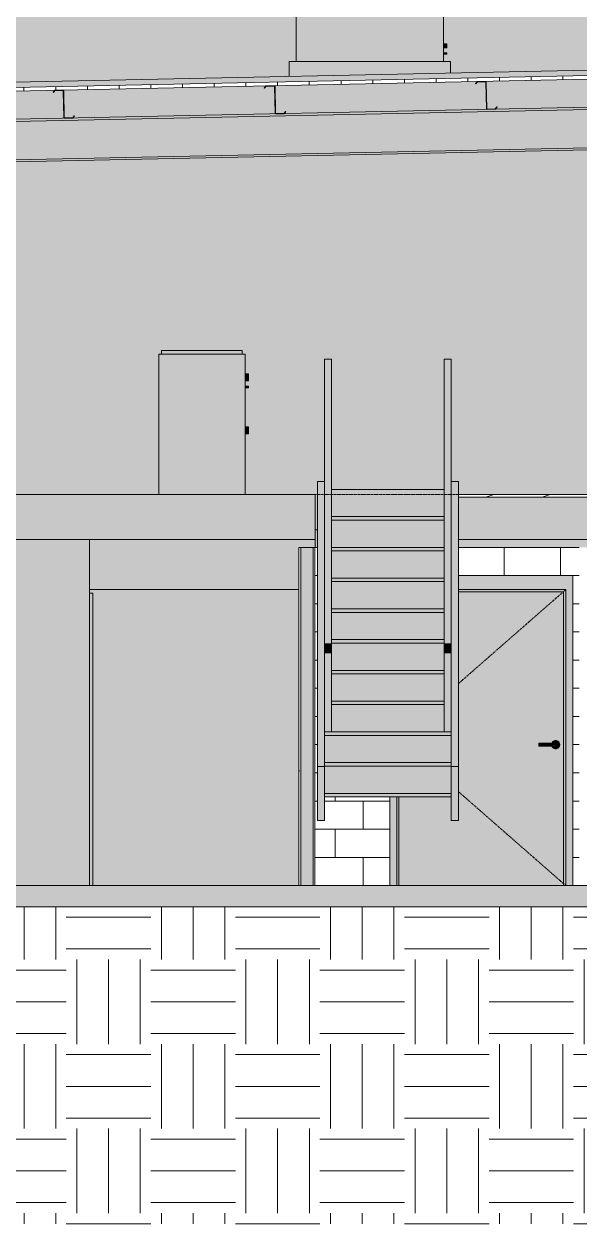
# Model space of a CAD drawing. Header units: inches. Extents: x 1352 to 6578, y -201 to 490.
# Drawn here: x 5278.6 to 5436.2, y -96 to 244.5 of the extents above; entities that cross this region are included whole.
import ezdxf

# ---------------------------------------------------------------- set-up
doc = ezdxf.new("R2010")
doc.units = ezdxf.units.IN
doc.header["$MEASUREMENT"] = 0
doc.linetypes.add('Dash 1_16_', pattern=[0.125, 0.0625, -0.0625])
doc.linetypes.add('Grid Line 1_2_', pattern=[0.875, 0.5, -0.125, 0.125, -0.125])
for name, color, linetype, lineweight in [('A-DOOR', 31, 'Continuous', 13), ('A-DOOR-FRAM', 31, 'Continuous', 13), ('A-FLOR', 192, 'Continuous', 9), ('A-FLOR-HRAL', 11, 'Continuous', 9), ('A-FLOR-LEVL', 51, 'Continuous', 9), ('A-FLOR-MCUT', 51, 'Continuous', 9), ('A-FLOR-PATT', 8, 'Continuous', 9), ('A-ROOF', 132, 'Continuous', 13), ('A-ROOF-PATT', 132, 'Continuous', 9), ('A-WALL', 113, 'Continuous', 13), ('A-WALL-PATT', 111, 'Continuous', 13), ('C-BLDG-PADS', 91, 'Continuous', 13), ('C-TOPO', 7, 'Continuous', 9), ('I-WALL', 2, 'Continuous', 13), ('M-EQPM', 50, 'Continuous', 9), ('S-BEAM', 12, 'Continuous', 13), ('S-STRS', 31, 'Continuous', 9)]:
    doc.layers.add(name, color=color, linetype=linetype, lineweight=lineweight)

# ---------------------------------------------------------------- blocks, each defined once
blk = doc.blocks.new('Door-Passage-Single-Flush - 48_ x 84_-1396083-BUILDING SECTION - NORTH_SOUTH - LOOKING EAST AT MEZZANINE')
at = {"layer": 'A-DOOR', "lineweight": 9}
h = blk.add_hatch(color=254, dxfattribs=at)
h.paths.add_polyline_path([(-11189.77, 0), (-11189.77, 83.38), (-11219.65, 83.38), (-11219.65, 18.52), (-11221.65, 18.52), (-11221.65, 25.18), (-11236.52, 25.18), (-11236.52, 0), (-11206.83, 0)], flags=0)
h.paths.add_polyline_path([(-11192, 38.82), (-11192.35, 38.88), (-11192.59, 38.98), (-11192.9, 39.25), (-11193.02, 39.41), (-11193.13, 39.61), (-11196.82, 39.62), (-11196.82, 40.39), (-11193.1, 40.39), (-11193.02, 40.59), (-11192.84, 40.84), (-11192.59, 41.02), (-11192.31, 41.14), (-11192, 41.18), (-11191.69, 41.14), (-11191.41, 41.02), (-11191.16, 40.84), (-11190.98, 40.59), (-11190.86, 40.31), (-11190.82, 40), (-11190.86, 39.69), (-11190.98, 39.41), (-11191.16, 39.16), (-11191.41, 38.98), (-11191.69, 38.86)], flags=0)
h = blk.add_hatch(color=254, dxfattribs=at)
h.paths.add_polyline_path([(-11192, 38.82), (-11191.69, 38.86), (-11191.41, 38.98), (-11191.1, 39.25), (-11190.98, 39.41), (-11190.86, 39.69), (-11190.82, 40), (-11190.86, 40.31), (-11190.98, 40.59), (-11191.16, 40.84), (-11191.41, 41.02), (-11191.69, 41.14), (-11192, 41.18), (-11192.35, 41.12), (-11192.59, 41.02), (-11192.84, 40.84), (-11193.02, 40.59), (-11193.09, 40.39), (-11192.62, 40.38), (-11192.35, 40.38), (-11192, 40.36), (-11191.8, 40.26), (-11191.76, 40.2), (-11191.76, 39.8), (-11191.93, 39.65), (-11192.11, 39.61), (-11192.44, 39.65), (-11192.88, 39.61), (-11193.1, 39.61), (-11193.02, 39.41), (-11192.84, 39.16), (-11192.59, 38.98), (-11192.31, 38.86)], flags=0)
h.paths.add_polyline_path([(-11192.69, 39.8), (-11192.63, 40), (-11192.69, 40.1), (-11192.69, 39.9)], flags=0)
for points in [[(-11192.69, 40), (-11192.7, 40.39), (-11196.82, 40.38), (-11196.82, 40), (-11193.18, 40)], [(-11193.17, 39.61), (-11192.69, 39.62), (-11192.69, 40), (-11196.82, 40), (-11196.82, 39.61), (-11193.18, 39.61)]]:
    blk.add_hatch(color=254, dxfattribs=at).paths.add_polyline_path(points, flags=0)
h = blk.add_hatch(color=254, dxfattribs=at)
h.paths.add_polyline_path([(-11192.32, 40), (-11191.74, 40), (-11191.8, 40.26), (-11191.93, 40.35), (-11192.11, 40.39), (-11192.44, 40.35), (-11192.64, 40.34), (-11192.35, 40.03)], flags=0)
h.paths.add_polyline_path([(-11192.32, 40), (-11192.69, 40.34), (-11192.66, 40.1), (-11192.63, 40), (-11192.35, 40)], flags=0)
h = blk.add_hatch(color=254, dxfattribs=at)
h.paths.add_polyline_path([(-11192.1, 39.61), (-11191.8, 39.74), (-11191.75, 39.88), (-11191.77, 40), (-11192.35, 39.97), (-11192.62, 39.62), (-11192.35, 39.62), (-11192.1, 39.61)], flags=0)
h.paths.add_polyline_path([(-11192.69, 39.62), (-11192.35, 40), (-11192.63, 40), (-11192.69, 39.66)], flags=0)
at = {"layer": 'A-DOOR-FRAM', "lineweight": 9}
h = blk.add_hatch(color=254, dxfattribs=at)
h.paths.add_polyline_path([(-11189.15, 0), (-11187.15, 0), (-11187.15, 88), (-11219.65, 88), (-11219.65, 84), (-11189.15, 84), (-11189.15, 14.97)], flags=0)
h.paths.add_polyline_path([(-11239.15, 0), (-11237.15, 0), (-11237.15, 25.18), (-11239.15, 25.18), (-11239.15, 14.97)], flags=0)
h = blk.add_hatch(color=254, dxfattribs=at)
h.paths.add_polyline_path([(-11189.77, 0), (-11189.15, 0), (-11189.15, 84), (-11219.65, 84), (-11219.65, 83.38), (-11189.77, 83.38), (-11189.77, 14.97)], flags=0)
h.paths.add_polyline_path([(-11237.15, 0), (-11236.52, 0), (-11236.52, 25.18), (-11237.15, 25.18), (-11237.15, 14.97)], flags=0)
at = {"layer": 'A-DOOR', "color": 8, "linetype": 'Dash 1_16_', "lineweight": 9}
for p, q in [((-11189.15, 84), (-11219.65, 57.31)), ((-11219.65, 26.69), (-11189.15, 0))]:
    blk.add_line(p, q, dxfattribs=at)
at = {"layer": 'A-DOOR', "color": 8, "lineweight": 9}
for p, q in [((-11192.69, 40.39), (-11196.82, 40.39)), ((-11196.82, 40), (-11196.82, 40.39)), ((-11196.82, 39.61), (-11196.82, 40)), ((-11196.82, 39.61), (-11192.69, 39.61))]:
    blk.add_line(p, q, dxfattribs=at)
at = {"layer": 'A-DOOR', "color": 8, "lineweight": 9, "flags": 128}
for points in [[(-11192.1, 40.39), (-11192.1, 40.39), (-11192.1, 40.39), (-11192.1, 40.39), (-11192.11, 40.39), (-11192.11, 40.39), (-11192.12, 40.39), (-11192.12, 40.39), (-11192.13, 40.39), (-11192.14, 40.39), (-11192.15, 40.39), (-11192.15, 40.39), (-11192.17, 40.39), (-11192.18, 40.39), (-11192.19, 40.39), (-11192.2, 40.39), (-11192.22, 40.39), (-11192.23, 40.39), (-11192.25, 40.39), (-11192.26, 40.39), (-11192.28, 40.39), (-11192.29, 40.39), (-11192.31, 40.39), (-11192.33, 40.39), (-11192.35, 40.39), (-11192.37, 40.39), (-11192.39, 40.39), (-11192.41, 40.39), (-11192.43, 40.39), (-11192.45, 40.39), (-11192.48, 40.39), (-11192.5, 40.39), (-11192.52, 40.39), (-11192.54, 40.39), (-11192.57, 40.39), (-11192.59, 40.39), (-11192.61, 40.39), (-11192.64, 40.39), (-11192.66, 40.39), (-11192.68, 40.39), (-11192.69, 40.39)], [(-11192.69, 39.61), (-11192.67, 39.61), (-11192.64, 39.61), (-11192.62, 39.61), (-11192.59, 39.61), (-11192.57, 39.61), (-11192.55, 39.61), (-11192.53, 39.61), (-11192.5, 39.61), (-11192.48, 39.61), (-11192.46, 39.61), (-11192.44, 39.61), (-11192.42, 39.61), (-11192.4, 39.61), (-11192.38, 39.61), (-11192.36, 39.61), (-11192.34, 39.61), (-11192.32, 39.61), (-11192.3, 39.61), (-11192.28, 39.61), (-11192.27, 39.61), (-11192.25, 39.61), (-11192.23, 39.61), (-11192.22, 39.61), (-11192.21, 39.61), (-11192.19, 39.61), (-11192.18, 39.61), (-11192.17, 39.61), (-11192.16, 39.61), (-11192.15, 39.61), (-11192.14, 39.61), (-11192.13, 39.61), (-11192.12, 39.61), (-11192.12, 39.61), (-11192.11, 39.61), (-11192.11, 39.61), (-11192.1, 39.61), (-11192.1, 39.61), (-11192.1, 39.61), (-11192.1, 39.61)]]:
    blk.add_lwpolyline(points, dxfattribs=at)
at = {"layer": 'A-DOOR', "color": 8, "lineweight": 9}
for centre, radius, start, end in [((-11192, 40), 1.18, 360, 160.3657), ((-11192, 40), 1.18, 199.5633, 360), ((-11192.1, 40), 0.394, 75, 90), ((-11192.1, 40), 0.394, 270, 285), ((-11192.1, 40), 0.394, 0, 30), ((-11192.1, 40), 0.394, 330, 0)]:
    blk.add_arc(centre, radius, start, end, dxfattribs=at)
at = {"layer": 'A-DOOR-FRAM', "color": 8, "lineweight": 9}
for p, q in [((-11219.65, 84), (-11189.15, 84)), ((-11219.65, 83.38), (-11189.77, 83.38)), ((-11189.77, 83.38), (-11189.77, 0)), ((-11189.15, 84), (-11189.15, 0)), ((-11237.15, 0), (-11237.15, 25.18)), ((-11236.52, 0), (-11236.52, 25.18))]:
    blk.add_line(p, q, dxfattribs=at)
blk = doc.blocks.new('Walls 1 - Walls 1-1277454-BUILDING SECTION - NORTH_SOUTH - LOOKING EAST AT MEZZANINE')
at = {"layer": 'A-ROOF', "lineweight": 9}
h = blk.add_hatch(color=254, dxfattribs=at)
h.paths.add_polyline_path([(-11323.4, 0), (-11264.9, 0), (-11264.9, 84), (-11324.4, 84), (-11324.4, 83), (-11323.4, 83), (-11323.4, 14.97)], flags=0)
h.paths.add_polyline_path([(-11259.65, 96), (-11259.65, 101), (-11260.27, 101), (-11260.27, 96)], flags=0)
blk = doc.blocks.new('Z-Girder - Z-Girder-1627038-BUILDING SECTION - NORTH_SOUTH - LOOKING EAST AT MEZZANINE')
at = {"layer": 'S-BEAM', "lineweight": 9}
for p, q in [((-11454.22, 223.23), (-11454.69, 222.65)), ((-11454.69, 222.65), (-11454.6, 222.58)), ((-11454.6, 222.58), (-11454.16, 223.12)), ((-11451.85, 223.28), (-11454.22, 223.23)), ((-11454.16, 223.12), (-11451.84, 223.17)), ((-11451.77, 223.09), (-11451.61, 215.45)), ((-11451.5, 215.47), (-11451.66, 223.1)), ((-11451.44, 215.29), (-11449.05, 215.34)), ((-11449.1, 215.44), (-11451.42, 215.4)), ((-11448.67, 215.99), (-11449.1, 215.44)), ((-11449.05, 215.34), (-11448.58, 215.92)), ((-11448.58, 215.92), (-11448.67, 215.99))]:
    blk.add_line(p, q, dxfattribs=at)
for centre, radius, start, end in [((-11451.85, 223.09), 0.188, 1.1935, 91.1935), ((-11451.85, 223.09), 0.0782, 1.1935, 89.0708), ((-11451.42, 215.47), 0.188, 186.796, 265.2577), ((-11451.42, 215.47), 0.0782, 181.1935, 268.1511)]:
    blk.add_arc(centre, radius, start, end, dxfattribs=at)
blk = doc.blocks.new('Gas Fired Furnace - Direct Vent - 38000 BTUH-1351617-BUILDING SECTION - NORTH_SOUTH - LOOKING EAST AT MEZZANINE')
at = {"layer": 'M-EQPM'}
for points in [[(-11304.7, 111), (-11280.2, 111), (-11280.2, 150.87), (-11304.7, 150.87), (-11304.7, 114.67)], [(-11303.89, 150.87), (-11281.01, 150.87), (-11281.01, 151.87), (-11303.89, 151.87)], [(-11279.24, 144.25), (-11279.2, 144.25), (-11279.24, 145.25), (-11280.2, 145.22), (-11280.2, 144.25)], [(-11279.2, 143.25), (-11279.24, 144.25), (-11280.2, 144.25), (-11280.2, 143.25), (-11279.24, 143.25)], [(-11279.24, 141.5), (-11279.2, 141.5), (-11279.24, 141.75), (-11280.2, 141.72), (-11280.2, 141.5)], [(-11279.24, 141.25), (-11279.2, 141.28), (-11279.24, 141.5), (-11280.2, 141.5), (-11280.2, 141.25)], [(-11279.24, 129.25), (-11279.2, 129.25), (-11279.24, 130.25), (-11280.2, 130.22), (-11280.2, 129.25)], [(-11279.24, 128.25), (-11279.2, 128.28), (-11279.24, 129.25), (-11280.2, 129.25), (-11280.2, 128.25)]]:
    blk.add_hatch(color=8, dxfattribs=at).paths.add_polyline_path(points, flags=0)
at = {"layer": 'M-EQPM', "color": 8}
for p, q in [((-11304.7, 150.87), (-11280.2, 150.87)), ((-11304.7, 111), (-11304.7, 150.87)), ((-11303.89, 151.87), (-11281.01, 151.87)), ((-11303.89, 150.87), (-11303.89, 151.87)), ((-11281.01, 150.87), (-11281.01, 151.87)), ((-11280.2, 111), (-11280.2, 150.87)), ((-11279.2, 145.25), (-11280.2, 145.25)), ((-11280.2, 143.25), (-11279.2, 143.25)), ((-11279.2, 145.25), (-11279.2, 144.25)), ((-11279.2, 144.25), (-11279.2, 143.25)), ((-11279.2, 141.75), (-11280.2, 141.75)), ((-11280.2, 141.25), (-11279.2, 141.25)), ((-11279.2, 141.75), (-11279.2, 141.5)), ((-11279.2, 141.5), (-11279.2, 141.25)), ((-11279.2, 130.25), (-11280.2, 130.25)), ((-11279.2, 130.25), (-11279.2, 129.25)), ((-11280.2, 128.25), (-11279.2, 128.25)), ((-11279.2, 129.25), (-11279.2, 128.25))]:
    blk.add_line(p, q, dxfattribs=at)
blk = doc.blocks.new('Condensing Unit - Air Cooled - DX - 6-10 Tons - 6 Tons-1352867-BUILDING SECTION - NORTH_SOUTH - LOOKING EAST AT MEZZANINE')
at = {"layer": 'M-EQPM'}
for points in [[(-11265.68, 233.92), (-11223.9, 233.92), (-11223.9, 263.33), (-11265.68, 263.33), (-11265.68, 236.52)], [(-11259.93, 263.33), (-11251.75, 263.33), (-11251.75, 263.69), (-11262.69, 263.69), (-11262.69, 263.33), (-11261.28, 263.33)], [(-11244.29, 263.33), (-11240.81, 263.33), (-11240.81, 263.69), (-11251.75, 263.69), (-11251.75, 263.33), (-11245.29, 263.33)], [(-11240.81, 263.33), (-11237.83, 263.33), (-11237.83, 263.69), (-11240.81, 263.69), (-11240.81, 263.45)], [(-11229.65, 263.33), (-11226.89, 263.33), (-11226.89, 263.69), (-11237.83, 263.69), (-11237.83, 263.33), (-11231.36, 263.33)], [(-11222.9, 238.31), (-11222.9, 238.87), (-11223.9, 238.85), (-11223.9, 238.31)], [(-11223.9, 237.75), (-11222.9, 237.77), (-11222.9, 238.31), (-11223.9, 238.31), (-11223.9, 237.77)], [(-11223.9, 236.14), (-11222.9, 236.14), (-11222.9, 236.32), (-11223.9, 236.3), (-11223.9, 236.19)], [(-11222.9, 235.96), (-11222.9, 236.14), (-11223.9, 236.14), (-11223.9, 235.96)], [(-11267.68, 229.62), (-11221.9, 230.57), (-11221.9, 233.92), (-11267.68, 233.92)]]:
    blk.add_hatch(color=8, dxfattribs=at).paths.add_polyline_path(points, flags=0)
at = {"layer": 'M-EQPM', "color": 8}
for p, q in [((-11265.68, 263.33), (-11265.68, 233.92)), ((-11223.9, 263.33), (-11265.68, 263.33)), ((-11262.75, 263.69), (-11262.75, 263.33)), ((-11262.69, 263.69), (-11251.75, 263.69)), ((-11251.75, 263.69), (-11240.81, 263.69)), ((-11240.83, 263.69), (-11237.83, 263.69)), ((-11240.75, 263.33), (-11240.75, 263.69)), ((-11237.83, 263.69), (-11226.89, 263.69)), ((-11226.83, 263.33), (-11226.83, 263.69)), ((-11223.9, 233.92), (-11223.9, 263.33)), ((-11222.9, 238.87), (-11223.9, 238.87)), ((-11222.9, 238.87), (-11222.9, 238.31)), ((-11223.9, 237.75), (-11222.9, 237.75)), ((-11222.9, 236.33), (-11223.9, 236.33)), ((-11223.9, 235.95), (-11222.9, 235.95)), ((-11222.9, 238.31), (-11222.9, 237.75)), ((-11222.9, 236.32), (-11222.9, 236.14)), ((-11222.9, 236.14), (-11222.9, 235.96)), ((-11267.68, 233.92), (-11221.9, 233.92)), ((-11267.68, 229.62), (-11267.68, 233.92)), ((-11221.9, 230.57), (-11221.9, 233.92))]:
    blk.add_line(p, q, dxfattribs=at)
blk = doc.blocks.new('Railing - 2_-1242820-BUILDING SECTION - NORTH_SOUTH - LOOKING EAST AT MEZZANINE')
at = {"layer": 'A-FLOR-HRAL'}
blk.add_hatch(color=8, dxfattribs=at).paths.add_polyline_path([(-11223.65, 43.64), (-11221.65, 43.64), (-11221.65, 66.07), (-11223.65, 66.07), (-11223.65, 49.66)], flags=0)
at = {"layer": 'A-FLOR-HRAL', "color": 8}
for p, q in [((-11223.65, 66.07), (-11223.65, 43.64)), ((-11221.65, 47.23), (-11221.65, 66.07))]:
    blk.add_line(p, q, dxfattribs=at)
blk = doc.blocks.new('Railing - Railing-1377785-BUILDING SECTION - NORTH_SOUTH - LOOKING EAST AT MEZZANINE')
at = {"layer": 'A-FLOR-HRAL'}
for color, points in [(8, [(-11223.65, 68.63), (-11221.65, 68.63), (-11221.65, 149.45), (-11223.65, 149.45), (-11223.65, 68.82)]), (256, [(-11221.65, 66.07), (-11221.65, 68.63), (-11223.65, 68.63), (-11223.65, 66.07)])]:
    blk.add_hatch(color=color, dxfattribs=at).paths.add_polyline_path(points, flags=0)
at = {"layer": 'A-FLOR-HRAL', "color": 8}
for p, q in [((-11223.65, 149.45), (-11221.65, 149.45)), ((-11223.65, 68.63), (-11223.65, 149.45)), ((-11221.65, 149.45), (-11221.65, 68.63))]:
    blk.add_line(p, q, dxfattribs=at)
at = {"layer": 'A-FLOR-HRAL'}
for p, q in [((-11223.65, 68.63), (-11223.65, 66.07)), ((-11221.65, 68.63), (-11223.65, 68.63)), ((-11221.65, 66.07), (-11221.65, 68.63)), ((-11223.65, 66.07), (-11221.65, 66.07))]:
    blk.add_line(p, q, dxfattribs=at)
blk.add_blockref('Railing - 2_-1242820-BUILDING SECTION - NORTH_SOUTH - LOOKING EAST AT MEZZANINE', (0, 0))
blk = doc.blocks.new('Railing - Railing-1377789-BUILDING SECTION - NORTH_SOUTH - LOOKING EAST AT MEZZANINE')
at = {"layer": 'A-FLOR-HRAL'}
for color, points in [(8, [(-11257.65, 68.63), (-11255.65, 68.63), (-11255.65, 149.45), (-11257.65, 149.45), (-11257.65, 68.82)]), (256, [(-11257.65, 66.07), (-11255.65, 66.07), (-11255.65, 68.63), (-11257.65, 68.63)])]:
    blk.add_hatch(color=color, dxfattribs=at).paths.add_polyline_path(points, flags=0)
at = {"layer": 'A-FLOR-HRAL', "color": 8}
for p, q in [((-11257.65, 149.45), (-11255.65, 149.45)), ((-11257.65, 68.63), (-11257.65, 149.45)), ((-11255.65, 149.45), (-11255.65, 68.63))]:
    blk.add_line(p, q, dxfattribs=at)
at = {"layer": 'A-FLOR-HRAL'}
for p, q in [((-11257.65, 68.63), (-11257.65, 66.07)), ((-11255.65, 68.63), (-11257.65, 68.63)), ((-11255.65, 66.07), (-11255.65, 68.63)), ((-11257.65, 66.07), (-11255.65, 66.07))]:
    blk.add_line(p, q, dxfattribs=at)
at = {"extrusion": (0, 0, -1), "zscale": -1}
blk.add_blockref('Railing - 2_-1242820-BUILDING SECTION - NORTH_SOUTH - LOOKING EAST AT MEZZANINE', (22479.29, 0), dxfattribs=at)
blk = doc.blocks.new('Single-Flush - 34_ x 80_-1461419-BUILDING SECTION - NORTH_SOUTH - LOOKING EAST AT MEZZANINE')
at = {"layer": 'A-DOOR-FRAM', "lineweight": 9}
blk.add_hatch(color=8, dxfattribs=at).paths.add_polyline_path([(-11323.4, 0), (-11323.4, 83), (-11324.4, 83), (-11324.4, 0)], flags=0)
at = {"layer": 'A-DOOR-FRAM', "color": 8, "lineweight": 9}
for p, q in [((-11324.4, 83), (-11323.4, 83)), ((-11323.4, 83), (-11323.4, 0))]:
    blk.add_line(p, q, dxfattribs=at)
blk = doc.blocks.new('W-Wide Flange - GIRDER - T_B_D_ - 2-1379053-BUILDING SECTION - NORTH_SOUTH - LOOKING EAST AT MEZZANINE')
at = {"layer": 'S-BEAM', "lineweight": 9}
for points in [[(-11411.52, 215.54), (-11170.52, 220.56), (-11170.53, 221.14), (-11411.53, 216.12), (-11411.53, 216.06)], [(-11411.5, 214.74), (-11170.5, 219.76), (-11170.53, 220.56), (-11411.52, 215.51), (-11411.5, 214.79)], [(-11411.3, 205.39), (-11170.31, 210.42), (-11170.52, 219.76), (-11411.5, 214.74), (-11411.39, 209.24)], [(-11411.29, 204.59), (-11170.29, 209.64), (-11170.31, 210.42), (-11411.3, 205.39), (-11411.29, 204.62)], [(-11411.28, 204.02), (-11170.28, 209.04), (-11170.31, 209.62), (-11411.29, 204.59), (-11411.29, 204.54)]]:
    blk.add_hatch(color=254, dxfattribs=at).paths.add_polyline_path(points, flags=0)
at = {"layer": 'S-BEAM', "color": 8, "lineweight": 9}
for p, q in [((-11170.52, 220.56), (-11411.52, 215.54)), ((-11170.53, 221.14), (-11170.52, 220.56)), ((-11170.52, 220.56), (-11170.5, 219.76)), ((-11170.5, 219.76), (-11170.31, 210.42)), ((-11411.52, 215.54), (-11411.53, 216.12)), ((-11411.3, 205.39), (-11411.5, 214.68)), ((-11411.29, 204.59), (-11170.29, 209.62)), ((-11170.28, 209.04), (-11411.28, 204.02)), ((-11170.31, 210.42), (-11170.29, 209.62)), ((-11170.29, 209.62), (-11170.28, 209.04)), ((-11411.29, 204.59), (-11411.3, 205.39)), ((-11411.28, 204.02), (-11411.29, 204.59))]:
    blk.add_line(p, q, dxfattribs=at)

msp = doc.modelspace()

# ---------------------------------------------------------------- hatches: boundary and pattern name
at = {"layer": 'A-FLOR'}
for color, points in [(252, [(5298.92252, 98.25), (5361.33268, 98.25), (5361.33268, 111), (5201.33268, 111), (5201.33268, 98.25), (5297.20768, 98.25)]), (8, [(5476.95768, 98.25), (5582.87486, 98.25), (5582.87486, 110.25), (5401.95768, 110.25), (5401.95768, 98.25), (5472.70052, 98.25)])]:
    msp.add_hatch(color=color, dxfattribs=at).paths.add_polyline_path(points, flags=0)
at = {"layer": 'A-FLOR-PATT'}
h = msp.add_hatch(dxfattribs=at)
h.set_pattern_fill('FP_24', color=256, style=0, pattern_type=2)
h.set_pattern_definition([(216.87, (5537.034, 141.994), (47.98094, 31.987086), [7.997, -71.971]), (206.565, (5546.63, 137.196), (-15.9937, -15.99413), [17.881, -17.881]), (198.435, (5546.63, 129.199), (-31.98674, -15.99388), [10.115, -40.461])])
h.paths.add_polyline_path([(5573.09924, 110.25), (5582.87486, 110.25), (5582.87486, 111), (5401.95768, 111), (5401.95768, 110.25), (5569.51672, 110.25)], flags=0)
at = {"layer": 'A-ROOF', "lineweight": 9}
msp.add_hatch(color=254, dxfattribs=at).paths.add_polyline_path([(4846.21744, 217.53872), (5805.20768, 237.51768), (5805.20768, 239.01801), (4846.21744, 219.03905)], flags=0)
at = {"layer": 'A-ROOF-PATT'}
h = msp.add_hatch(dxfattribs=at)
h.set_pattern_fill('FP_21', color=8, style=0, pattern_type=2)
h.set_pattern_definition([(0, (5530.637, 126), (0, 9), []), (90, (5530.637, 126), (-9, 6e-16), [])])
h.paths.add_polyline_path([(4846.21744, 216.5385), (5805.20768, 236.51747), (5805.20768, 237.51768), (4846.21744, 217.53872)], flags=0)
h = msp.add_hatch(dxfattribs=at)
h.set_pattern_fill('FP_22', color=8, style=0, pattern_type=2)
h.set_pattern_definition([(161.57, (5531.1171, 126.48), (-3.8399538, -1.54e-05), [0, -27.322, 3.034, 0]), (18.43, (5530.1571, 126.48), (-3.8399538, 1.54e-05), [0, -27.322, 3.034, 0]), (108.43, (5531.1171, 126.48), (1.919622, -9.6005246), [9.106, -21.25]), (71.57, (5530.1571, 126.48), (1.919622, 9.6005246), [9.106, -21.25])])
h.paths.add_polyline_path([(4846.21744, 208.53677), (5805.20768, 228.51573), (5805.20768, 236.51747), (4846.21744, 216.5385), (4846.21744, 208.56802)], flags=0)
at = {"layer": 'A-WALL-PATT', "lineweight": 9}
h = msp.add_hatch(dxfattribs=at)
h.set_pattern_fill('FP_25', color=9, style=0, pattern_type=2)
h.set_pattern_definition([(0, (4831.458, 0), (0, 8), []), (90, (4831.458, 0), (-8, 8), [8, -8])])
h.paths.add_polyline_path([(4846.21744, -6.00628), (4846.21744, -6), (4835.51452, -6.00628)], flags=0)
h.paths.add_polyline_path([(5067.21852, 0), (5200.70768, 0), (5200.70768, 111), (5244.90253, 111), (5244.90253, 150.875), (5245.71503, 150.875), (5245.71503, 151.875), (5268.59003, 151.875), (5268.59003, 150.875), (5269.40253, 150.875), (5269.40253, 145.25), (5270.40253, 145.21593), (5270.40253, 143.25), (5269.40253, 143.25), (5269.40253, 141.75), (5270.40253, 141.71651), (5270.40253, 141.25), (5269.40253, 141.25), (5269.40253, 130.25), (5270.40253, 130.21593), (5270.40253, 128.25), (5269.40253, 128.25), (5269.40253, 111), (5316.90253, 111), (5316.90253, 150.875), (5317.71503, 150.875), (5317.71503, 151.875), (5340.59003, 151.875), (5340.59003, 150.875), (5341.40253, 150.875), (5341.40253, 145.25), (5342.40253, 145.21593), (5342.36702, 143.25), (5341.40253, 143.25), (5341.40253, 141.75), (5342.40253, 141.71651), (5342.36702, 141.25), (5341.40253, 141.25), (5341.40253, 130.25), (5342.40253, 130.21593), (5342.36702, 128.25), (5341.40253, 128.25), (5341.40253, 111), (5361.33268, 111), (5361.33268, 101), (5361.95768, 101), (5361.95768, 114.66399), (5363.95768, 114.66399), (5363.95768, 149.45455), (5365.95768, 149.45455), (5365.95768, 112.45455), (5397.95768, 112.45455), (5397.95768, 149.45455), (5399.95768, 149.45455), (5399.95768, 114.66399), (5401.95768, 114.66399), (5401.95768, 111), (5471.45768, 111), (5471.45768, 194), (5472.45768, 194), (5472.45768, 208.85607), (5451.32582, 208.92179), (5451.31792, 209.0404), (5210.32673, 204.01975), (5210.29933, 203.95912), (4865.98203, 188.72539), (4865.68815, 202.29869), (4865.68815, 0), (5000.82131, 0)], flags=0)
h.paths.add_polyline_path([(5626.82489, 0), (5640.70768, 0), (5640.70768, 83), (5641.70768, 83), (5641.70768, 96), (5785.22721, 96), (5785.22721, 207.88337), (5626.82489, 208.37599), (5626.82489, 14.96594)], flags=0)
h.paths.add_polyline_path([(5853.67095, 0), (5978.60867, 0), (5978.59522, 264), (5551.45768, 264), (5551.45768, 242.58785), (5552.45768, 242.56869), (5552.45768, 241.46285), (5551.45768, 241.46285), (5551.45768, 240.03459), (5552.45768, 240.01586), (5552.45768, 239.67237), (5551.45768, 239.67237), (5551.45768, 237.63489), (5553.45768, 237.63489), (5553.45768, 233.77322), (5805.20768, 239.01801), (5805.20768, 0), (5836.33268, 0)], flags=0)
h.paths.add_polyline_path([(4842.68433, 0), (4846.21744, 0), (4846.21744, 90), (4842.68433, 90), (4842.68433, 1.08944)], flags=0)
h.paths.add_polyline_path([(5356.70768, 84), (5356.70768, 96), (5361.33268, 96), (5361.33268, 98.25), (5297.20768, 98.25), (5297.20768, 84), (5298.92252, 84)], flags=0)
h.paths.add_polyline_path([(5401.95768, 96), (5574.32489, 96), (5574.32489, 98.25), (5401.95768, 98.22494)], flags=0)
h.paths.add_polyline_path([(4835.51452, 98), (4835.93433, 98), (4835.93433, 103), (4831.45768, 103), (4831.45768, 98)], flags=0)
h.paths.add_polyline_path([(4838.93433, 98), (4838.93433, 103), (4837.43433, 103), (4837.43433, 98)], flags=0)
h.paths.add_polyline_path([(4840.68433, 98), (4840.68433, 102), (4845.95768, 102), (4845.95768, 103), (4840.43433, 103), (4840.43433, 98)], flags=0)
h.paths.add_polyline_path([(4837.43433, 104), (4838.93433, 104), (4838.93433, 108), (4837.43433, 108), (4837.43433, 105.16319)], flags=0)
h.paths.add_polyline_path([(4835.51452, 104), (4835.93433, 104), (4835.93433, 108), (4831.45768, 108), (4831.45768, 104)], flags=0)
h.paths.add_polyline_path([(4840.94508, 104), (4845.95768, 104), (4845.95768, 108), (4840.43433, 108), (4840.43433, 104)], flags=0)
h.paths.add_polyline_path([(4845.95768, 109), (4845.95768, 113), (4840.43433, 113), (4840.43433, 109), (4842.75527, 109)], flags=0)
h.paths.add_polyline_path([(4838.93433, 109), (4838.93433, 113), (4837.43433, 113), (4837.43433, 109)], flags=0)
h.paths.add_polyline_path([(4835.93433, 109), (4835.93433, 113), (4831.45768, 113), (4831.45768, 109), (4835.51452, 109)], flags=0)
h.paths.add_polyline_path([(4831.89415, 114), (4835.93433, 114), (4835.93433, 118), (4831.45768, 118), (4831.45768, 114)], flags=0)
h.paths.add_polyline_path([(4840.43433, 114), (4845.95768, 114), (4845.95768, 118), (4840.43433, 118), (4840.43433, 115.57056)], flags=0)
h.paths.add_polyline_path([(4837.43433, 114), (4838.93433, 114), (4838.93433, 118), (4837.43433, 118), (4837.43433, 115.57056)], flags=0)
h.paths.add_polyline_path([(4842.75527, 119), (4845.95768, 119.03969), (4845.95768, 123), (4840.43433, 123), (4840.43433, 119)], flags=0)
h.paths.add_polyline_path([(4831.45768, 119), (4835.93433, 119.03969), (4835.93433, 123), (4831.45768, 123), (4831.45768, 119.03969)], flags=0)
h.paths.add_polyline_path([(4838.93433, 119), (4838.93433, 123), (4837.43433, 123), (4837.43433, 119)], flags=0)
h.paths.add_polyline_path([(4835.93433, 124), (4835.93433, 128), (4831.45768, 128), (4831.45768, 124), (4835.51452, 124)], flags=0)
h.paths.add_polyline_path([(4845.95768, 124), (4845.95768, 128), (4840.43433, 128), (4840.43433, 124), (4842.75527, 124)], flags=0)
h.paths.add_polyline_path([(4838.93433, 124), (4838.93433, 128), (4837.43433, 128), (4837.43433, 124)], flags=0)
h.paths.add_polyline_path([(4837.43433, 129), (4838.93433, 129), (4838.93433, 132.5), (4837.43433, 132.5), (4837.43433, 129.44706)], flags=0)
h.paths.add_polyline_path([(4835.51452, 129), (4835.93433, 129), (4835.93433, 132.5), (4831.45768, 132.5), (4831.45768, 129)], flags=0)
h.paths.add_polyline_path([(4841.84613, 129), (4845.95768, 129), (4845.95768, 133), (4844.15897, 133), (4844.1072, 132.875), (4843.98801, 132.71967), (4843.83268, 132.60048), (4843.65179, 132.52556), (4843.26356, 132.5), (4840.43433, 132.5), (4840.43433, 129)], flags=0)
h.paths.add_polyline_path([(4842.70768, 134), (4845.95768, 134), (4845.95768, 138.5), (4840.43433, 138.46346), (4840.43433, 134), (4842.39965, 134)], flags=0)
h.paths.add_polyline_path([(4836.68433, 134), (4838.93433, 134), (4838.93433, 138.5), (4831.45768, 138.5), (4831.45768, 134), (4836.49021, 134)], flags=0)
h.paths.add_polyline_path([(4839.68433, 140), (4846.21744, 140.03163), (4846.21744, 219.03905), (5200.14125, 226.41246), (5200.14125, 230.95696), (5202.14125, 230.95696), (5202.14125, 260.36696), (5205.12859, 260.36696), (5205.12859, 260.72696), (5240.93516, 260.72696), (5240.93516, 260.36696), (5243.9225, 260.36696), (5243.9225, 235.90993), (5244.9225, 235.89076), (5244.9225, 234.78493), (5243.9225, 234.78493), (5243.9225, 233.35667), (5244.9225, 233.33794), (5244.9225, 232.99445), (5243.9225, 232.99445), (5243.9225, 230.95696), (5245.9225, 230.95696), (5245.9225, 227.36623), (5353.9225, 229.61623), (5353.9225, 233.92065), (5355.9225, 233.92065), (5355.9225, 263.33065), (5358.90984, 263.33065), (5358.90984, 263.69065), (5394.71641, 263.69065), (5394.71641, 263.33065), (5397.70375, 263.33065), (5397.70375, 238.87362), (5398.70375, 238.85446), (5398.70375, 237.74862), (5397.70375, 237.74862), (5397.70375, 236.32036), (5398.70375, 236.30163), (5398.70375, 235.95814), (5397.70375, 235.95814), (5397.70375, 233.92065), (5399.70375, 233.92065), (5399.70375, 230.57001), (5518.49775, 233.04489), (5507.67643, 233.04489), (5507.67643, 237.63489), (5509.67643, 237.63489), (5509.67643, 264), (4831.45768, 264), (4831.45768, 140), (4839.03481, 140.00336), (4839.154, 140.07747), (4839.30933, 140.10216), (4839.53428, 140.05854)], flags=0)
h.paths.add_polyline_path([(4864.78385, 208.84906), (4865.56278, 208.84906), (4865.56089, 208.93976), (4861.20768, 208.84906), (4864.64158, 208.84906)], flags=0)
h.paths.add_polyline_path([(4865.58303, 208.94021), (5210.07594, 216.05776), (5210.0747, 216.11713), (4868.0979, 208.99261)], flags=0)
h.paths.add_polyline_path([(5785.22721, 221.98877), (5785.22721, 228.09947), (5785.09996, 228.09682), (5785.12209, 227.03455)], flags=0)
h.paths.add_polyline_path([(5794.58268, 228.28697), (5794.55645, 228.29383), (5794.57311, 228.28697)], flags=0)
h = msp.add_hatch(dxfattribs=at)
h.set_pattern_fill('FP_15', color=8, style=0, pattern_type=2)
h.set_pattern_definition([(0, (5530.637, 126), (30.72, 7.68), [1.267, -21.773, 1.267, -21.773, -122.88]), (0, (5530.637, 126), (30.72, 7.68), [-46.08, 1.267, -44.813, 1.267, -21.773, -53.76]), (0, (5530.637, 126), (30.72, 7.68), [-115.2, 1.267, -14.093, 1.267, -37.133]), (120, (5542.157, 129.84), (-22.01108, 22.7643), [1.267, -21.773, 1.267, -21.773, -122.88]), (120, (5542.157, 129.84), (-22.01108, 22.7643), [-46.08, 1.267, -44.813, 1.267, -21.773, -53.76]), (120, (5542.157, 129.84), (-22.01108, 22.7643), [-115.2, 1.267, -14.093, 1.267, -37.133]), (240, (5545.997, 145.2), (-8.70892, -30.4443), [1.267, -21.773, 1.267, -21.773, -122.88]), (240, (5545.997, 145.2), (-8.70892, -30.4443), [-46.08, 1.267, -44.813, 1.267, -21.773, -53.76]), (240, (5545.997, 145.2), (-8.70892, -30.4443), [-115.2, 1.267, -14.093, 1.267, -37.133])])
h.paths.add_polyline_path([(5357.20768, 0), (5357.20768, 96), (5356.70768, 96), (5356.70768, 0)], flags=0)
h = msp.add_hatch(dxfattribs=at)
h.set_pattern_fill('FP_17', color=9, style=0, pattern_type=2)
h.set_pattern_definition([(0, (5358.958, 0), (0, 8), []), (90, (5358.958, 0), (-8, 8), [8, -8])])
h.paths.add_polyline_path([(5434.45768, 0), (5436.20768, 0), (5436.20768, 96), (5401.95768, 96), (5401.95768, 88), (5434.45768, 88), (5434.45768, 14.96594)], flags=0)
h.paths.add_polyline_path([(5574.32489, 0), (5574.32489, 96), (5440.70768, 96), (5440.70768, 0), (5545.23231, 0)], flags=0)
h.paths.add_polyline_path([(5363.74339, 0), (5382.45768, 0), (5382.45768, 25.18182), (5363.95768, 25.18182), (5363.95768, 18.51838), (5361.95768, 18.51838), (5361.95768, 96), (5361.20768, 96), (5361.20768, 0)], flags=0)
at = {"layer": 'C-BLDG-PADS', "lineweight": 9}
h = msp.add_hatch(dxfattribs=at)
h.set_pattern_fill('FP_18', style=0, pattern_type=2)
h.set_pattern_definition([(50, (5530.637, 126), (27.5427, -2.4099), [2.88, -31.68]), (355, (5530.637, 126), (-5.3278, 28.8843), [2.304, -25.344]), (100.451, (5532.932, 125.8), (22.2153, 26.4739), [2.448, -26.924]), (46.184, (5530.637, 133.68), (40.9819, -6.3564), [4.32, -47.52]), (96.636, (5534.052, 133.15), (35.8907, 37.4062), [3.671, -40.386]), (351.184, (5530.637, 133.68), (35.891, 37.4062), [3.456, -38.016]), (21, (5534.477, 131.76), (22.921, -15.4607), [2.88, -31.68]), (326, (5534.477, 131.76), (9.3435, 27.8457), [2.304, -25.344]), (71.451, (5536.387, 130.472), (32.2648, 12.3844), [2.448, -26.924]), (37.5, (5530.637, 126), (0.46686, 12.7827), [1.267, -23.77, 1.267, -24.461, -25.44]), (37.5, (5530.637, 126), (0.46686, 12.7827), [-50.765, 1.267, -24.173]), (7.5, (5530.637, 126), (10.1016, 15.1451), [1.267, -13.402, 1.267, -23.194, -9.696]), (7.5, (5530.637, 126), (10.1016, 15.1451), [-39.13, 1.267, -8.429]), (327.5, (5522.074, 126), (20.49916, -0.86578), [1.267, -8.333, 1.267, -28.685, -39.744]), (327.5, (5522.074, 126), (20.49916, -0.86578), [-39.552, 1.267, -38.477]), (317.5, (5518.234, 126), (22.3948, 3.8443), [1.267, -11.213, 1.267, -18.624, -28.224]), (317.5, (5518.234, 126), (22.3948, 3.8443), [-32.371, 1.267, -26.957])])
h.paths.add_polyline_path([(5626.82489, -6), (5793.20768, -6), (5793.20768, 0), (4858.20768, 0), (4858.20768, -6), (5574.32489, -6)], flags=0)
at = {"layer": 'C-TOPO'}
h = msp.add_hatch(dxfattribs=at)
h.set_pattern_fill('FP_26', color=8, style=0, pattern_type=2)
h.set_pattern_definition([(0, (5530.637, 126), (24, 24), [24, -24]), (0, (5530.637, 135), (24, 24), [24, -24]), (0, (5530.637, 144), (24, 24), [24, -24]), (90, (5533.637, 147), (-24, 24), [24, -24]), (90, (5542.637, 147), (-24, 24), [24, -24]), (90, (5551.637, 147), (-24, 24), [24, -24])])
h.paths.add_polyline_path([(5298.92252, -96.04606), (5793.20768, -96.04606), (5793.20768, -54), (5780.20768, -54), (5780.20768, -42), (5793.20768, -42), (5793.20768, -6.00628), (4858.20768, -6.00628), (4858.20768, -68), (4862.20768, -68), (4862.20768, -80), (4858.20768, -80), (4858.20768, -96.04606), (5183.07052, -96.04606)], flags=0)
at = {"layer": 'I-WALL'}
for color, points in [(90, [(5297.20768, 0), (5297.20768, 98.25), (5200.70768, 98.25), (5200.70768, 0)]), (151, [(5360.70768, 0), (5360.70768, 96), (5357.20768, 96), (5357.20768, 0)])]:
    msp.add_hatch(color=color, dxfattribs=at).paths.add_polyline_path(points, flags=0)
at = {"layer": 'S-STRS'}
for color, points in [(55, [(5363.95768, 33.83644), (5363.95768, 114.66399), (5361.95768, 114.66399), (5361.95768, 33.83644)]), (55, [(5365.95768, 104.72727), (5397.95768, 104.72727), (5397.95768, 112.45455), (5365.95768, 112.45455)]), (55, [(5401.95768, 33.83644), (5401.95768, 114.66399), (5399.95768, 114.66399), (5399.95768, 33.83644), (5400.29302, 33.83644)]), (55, [(5365.95768, 103.72727), (5397.95768, 103.74708), (5397.95768, 104.72727), (5365.95768, 104.70746), (5365.95768, 103.74336)]), (55, [(5368.95768, 96), (5397.95768, 96), (5397.95768, 103.72727), (5365.95768, 103.72727), (5365.95768, 96)]), (55, [(5365.95768, 95), (5397.95768, 95.01981), (5397.95768, 96), (5365.95768, 95.98019), (5365.95768, 95.01609)]), (55, [(5378.57077, 87.27273), (5397.95768, 87.27273), (5397.95768, 95), (5365.95768, 95), (5365.95768, 87.27273), (5371.33002, 87.27273)]), (55, [(5378.57077, 86.27273), (5397.95768, 86.29254), (5397.95768, 87.27273), (5365.95768, 87.25292), (5365.95768, 86.27273), (5371.33002, 86.27273)]), (55, [(5397.95768, 78.54545), (5397.95768, 86.27273), (5365.95768, 86.27273), (5365.95768, 78.54545), (5385.81152, 78.54545)]), (55, [(5379.93314, 77.54545), (5397.95768, 77.56527), (5397.95768, 78.54545), (5365.95768, 78.52564), (5365.95768, 77.54545), (5371.33002, 77.54545)]), (55, [(5393.05227, 69.81818), (5397.95768, 69.81818), (5397.95768, 77.54545), (5365.95768, 77.54545), (5365.95768, 69.81818), (5385.81152, 69.81818)]), (55, [(5382.45768, 68.81818), (5397.95768, 68.83799), (5397.95768, 69.81818), (5365.95768, 69.79837), (5365.95768, 68.81818), (5378.57077, 68.81818)]), (55, [(5378.57077, 61.09091), (5397.95768, 61.09091), (5397.95768, 68.81818), (5365.95768, 68.81818), (5365.95768, 61.09091), (5375.95974, 61.09091)]), (55, [(5382.45768, 60.09091), (5397.95768, 60.11072), (5397.95768, 61.09091), (5365.95768, 61.0711), (5365.95768, 60.09091), (5378.57077, 60.09091)]), (55, [(5365.95768, 52.36364), (5397.95768, 52.36364), (5397.95768, 60.09091), (5365.95768, 60.09091), (5365.95768, 56.59544)]), (55, [(5382.45768, 51.36364), (5397.95768, 51.38345), (5397.95768, 52.36364), (5365.95768, 52.34382), (5365.95768, 51.36364), (5378.57077, 51.36364)]), (55, [(5378.57077, 43.63636), (5397.95768, 43.63636), (5397.95768, 51.36364), (5365.95768, 51.36364), (5365.95768, 43.63636), (5371.74487, 43.63636)]), (55, [(5363.95768, 42.63636), (5399.95768, 42.6534), (5399.95768, 43.63636), (5363.95768, 43.61933), (5363.95768, 42.6534)]), (55, [(5385.81152, 34.90909), (5399.95768, 34.90909), (5399.95768, 42.63636), (5363.95768, 42.63636), (5363.95768, 34.90909), (5384.45768, 34.90909)]), (55, [(5382.45768, 33.90909), (5399.95768, 33.92613), (5399.95768, 34.90909), (5363.95768, 34.89205), (5363.95768, 33.90909), (5371.33002, 33.90909)]), (55, [(5363.95768, 18.51838), (5363.95768, 33.83644), (5361.95768, 33.83644), (5361.95768, 18.51838)]), (55, [(5371.33002, 26.18182), (5399.95768, 26.18182), (5399.95768, 33.90909), (5363.95768, 33.90909), (5363.95768, 26.18182), (5368.95768, 26.18182)]), (8, [(5400.29302, 18.51838), (5401.95768, 18.51838), (5401.95768, 33.83644), (5399.95768, 33.83644), (5399.95768, 18.51838)]), (55, [(5371.33002, 25.18182), (5399.95768, 25.18182), (5399.95768, 26.18182), (5363.95768, 26.18182), (5363.95768, 25.18182), (5368.95768, 25.18182)])]:
    msp.add_hatch(color=color, dxfattribs=at).paths.add_polyline_path(points, flags=0)

# ---------------------------------------------------------------- linework, layer by layer
at = {"layer": 'A-FLOR', "color": 8}
for p, q in [((5201.33268, 111), (5361.33268, 111)), ((5361.33268, 98.25), (5361.33268, 111)), ((5361.33268, 98.25), (5297.20768, 98.25))]:
    msp.add_line(p, q, dxfattribs=at)
at = {"layer": 'A-FLOR'}
for p, q in [((5582.87486, 111), (5401.95768, 111)), ((5401.95768, 111), (5401.95768, 98.25)), ((5401.95768, 98.25), (5582.87486, 98.25))]:
    msp.add_line(p, q, dxfattribs=at)
at = {"layer": 'A-FLOR-LEVL', "linetype": 'Grid Line 1_2_'}
for p, q in [((4644.59487, 111), (6554.16999, 111)), ((4507.10355, 0), (6554.16999, 0))]:
    msp.add_line(p, q, dxfattribs=at)
at = {"layer": 'A-FLOR-MCUT'}
msp.add_line((5582.87486, 110.25), (5401.95768, 110.25), dxfattribs=at)
at = {"layer": 'A-ROOF', "lineweight": 9}
for p, q in [((5805.20768, 239.01801), (4846.21744, 219.03905)), ((4846.21744, 217.53872), (5805.20768, 237.51768)), ((4846.21744, 216.5385), (5805.20768, 236.51747)), ((4856.34244, 208.7477), (5794.58268, 228.29438))]:
    msp.add_line(p, q, dxfattribs=at)
at = {"layer": 'A-WALL', "color": 8, "lineweight": 9}
for p, q in [((5361.33268, 101), (5361.95768, 101)), ((5361.95768, 96), (5361.20768, 96)), ((5361.33268, 96), (5361.33268, 98.22494)), ((5436.20768, 96), (5401.95768, 96)), ((5401.95768, 88), (5434.45768, 88)), ((5434.45768, 88), (5434.45768, 0)), ((5297.20768, 84), (5356.70768, 84)), ((5382.45768, 0), (5382.45768, 25.18182))]:
    msp.add_line(p, q, dxfattribs=at)
at = {"layer": 'A-WALL', "lineweight": 9}
for p, q in [((5357.20768, 0), (5357.20768, 96)), ((5360.70768, 0), (5360.70768, 96))]:
    msp.add_line(p, q, dxfattribs=at)
at = {"layer": 'C-BLDG-PADS', "lineweight": 9}
for p, q in [((5793.20768, 0), (4858.20768, 0)), ((4858.20768, -6), (5793.20768, -6))]:
    msp.add_line(p, q, dxfattribs=at)
at = {"layer": 'C-TOPO'}
msp.add_line((5545.23231, -6.00628), (4858.20768, -6.00628), dxfattribs=at)
at = {"layer": 'C-TOPO', "color": 8}
msp.add_line((4858.20768, -6.00628), (5545.23246, -6.00628), dxfattribs=at)
at = {"layer": 'I-WALL', "color": 8, "lineweight": 9}
for p, q in [((5297.20768, 98.25), (5200.70768, 98.25)), ((5297.20768, 0), (5297.20768, 98.25))]:
    msp.add_line(p, q, dxfattribs=at)
at = {"layer": 'I-WALL', "lineweight": 9}
for p, q in [((5356.70768, 96), (5356.70768, 0)), ((5361.20768, 96), (5356.70768, 96)), ((5361.20768, 0), (5361.20768, 96))]:
    msp.add_line(p, q, dxfattribs=at)
at = {"layer": 'S-STRS', "color": 8}
for p, q in [((5363.95768, 114.66399), (5361.95768, 114.66399)), ((5361.95768, 114.66399), (5361.95768, 33.83644)), ((5397.95768, 112.45455), (5365.95768, 112.45455)), ((5401.95768, 114.66399), (5399.95768, 114.66399)), ((5401.95768, 111), (5401.95768, 114.66399)), ((5397.95768, 104.72727), (5365.95768, 104.72727)), ((5365.95768, 103.72727), (5397.95768, 103.72727)), ((5397.95768, 96), (5365.95768, 96)), ((5401.95768, 33.83644), (5401.95768, 98.22494)), ((5365.95768, 95), (5397.95768, 95)), ((5397.95768, 87.27273), (5365.95768, 87.27273)), ((5365.95768, 86.27273), (5397.95768, 86.27273)), ((5397.95768, 78.54545), (5365.95768, 78.54545)), ((5365.95768, 77.54545), (5397.95768, 77.54545)), ((5397.95768, 69.81818), (5365.95768, 69.81818)), ((5365.95768, 68.81818), (5397.95768, 68.81818)), ((5397.95768, 61.09091), (5365.95768, 61.09091)), ((5365.95768, 60.09091), (5397.95768, 60.09091)), ((5397.95768, 52.36364), (5365.95768, 52.36364)), ((5365.95768, 51.36364), (5397.95768, 51.36364)), ((5363.95768, 33.83644), (5363.95768, 47.22597)), ((5399.95768, 47.22597), (5399.95768, 33.83644)), ((5399.95768, 43.63636), (5363.95768, 43.63636)), ((5363.95768, 42.63636), (5399.95768, 42.63636)), ((5399.95768, 34.90909), (5363.95768, 34.90909)), ((5363.95768, 33.90909), (5399.95768, 33.90909))]:
    msp.add_line(p, q, dxfattribs=at)
at = {"layer": 'S-STRS'}
for p, q in [((5363.95768, 33.83644), (5361.95768, 33.83644)), ((5361.95768, 33.83644), (5361.95768, 18.51838)), ((5363.95768, 18.51838), (5363.95768, 33.83644)), ((5401.95768, 33.83644), (5399.95768, 33.83644)), ((5399.95768, 33.83644), (5399.95768, 18.51838)), ((5401.95768, 18.51838), (5401.95768, 33.83644)), ((5399.95768, 26.18182), (5363.95768, 26.18182)), ((5363.95768, 26.18182), (5363.95768, 25.18182)), ((5363.95768, 25.18182), (5399.95768, 25.18182)), ((5399.95768, 25.18182), (5399.95768, 26.18182)), ((5361.95768, 18.51838), (5363.95768, 18.51838)), ((5399.95768, 18.51838), (5401.95768, 18.51838))]:
    msp.add_line(p, q, dxfattribs=at)

# ---------------------------------------------------------------- block references
at = {"layer": 'A-DOOR', "color": 8, "lineweight": 9}
for name in ['Door-Passage-Single-Flush - 48_ x 84_-1396083-BUILDING SECTION - NORTH_SOUTH - LOOKING EAST AT MEZZANINE', 'Single-Flush - 34_ x 80_-1461419-BUILDING SECTION - NORTH_SOUTH - LOOKING EAST AT MEZZANINE']:
    msp.add_blockref(name, (16621.60307, 0), dxfattribs=at)
at = {"layer": 'A-FLOR-HRAL', "color": 8}
for name in ['Railing - Railing-1377789-BUILDING SECTION - NORTH_SOUTH - LOOKING EAST AT MEZZANINE', 'Railing - Railing-1377785-BUILDING SECTION - NORTH_SOUTH - LOOKING EAST AT MEZZANINE']:
    msp.add_blockref(name, (16621.60307, 0), dxfattribs=at)
at = {"layer": 'A-ROOF', "color": 8, "lineweight": 9}
msp.add_blockref('Walls 1 - Walls 1-1277454-BUILDING SECTION - NORTH_SOUTH - LOOKING EAST AT MEZZANINE', (16621.60307, 0), dxfattribs=at)
at = {"layer": 'M-EQPM', "color": 8}
for name in ['Condensing Unit - Air Cooled - DX - 6-10 Tons - 6 Tons-1352867-BUILDING SECTION - NORTH_SOUTH - LOOKING EAST AT MEZZANINE', 'Gas Fired Furnace - Direct Vent - 38000 BTUH-1351617-BUILDING SECTION - NORTH_SOUTH - LOOKING EAST AT MEZZANINE']:
    msp.add_blockref(name, (16621.60307, 0), dxfattribs=at)
at = {"layer": 'S-BEAM', "color": 8, "lineweight": 9}
for name, p in [('Z-Girder - Z-Girder-1627038-BUILDING SECTION - NORTH_SOUTH - LOOKING EAST AT MEZZANINE', (16861.551, 4.99892)), ('Z-Girder - Z-Girder-1627038-BUILDING SECTION - NORTH_SOUTH - LOOKING EAST AT MEZZANINE', (16741.57703, 2.49946)), ('Z-Girder - Z-Girder-1627038-BUILDING SECTION - NORTH_SOUTH - LOOKING EAST AT MEZZANINE', (16801.56402, 3.74919)), ('W-Wide Flange - GIRDER - T_B_D_ - 2-1379053-BUILDING SECTION - NORTH_SOUTH - LOOKING EAST AT MEZZANINE', (16621.60307, 0))]:
    msp.add_blockref(name, p, dxfattribs=at)

doc.saveas('drawing.dxf')
